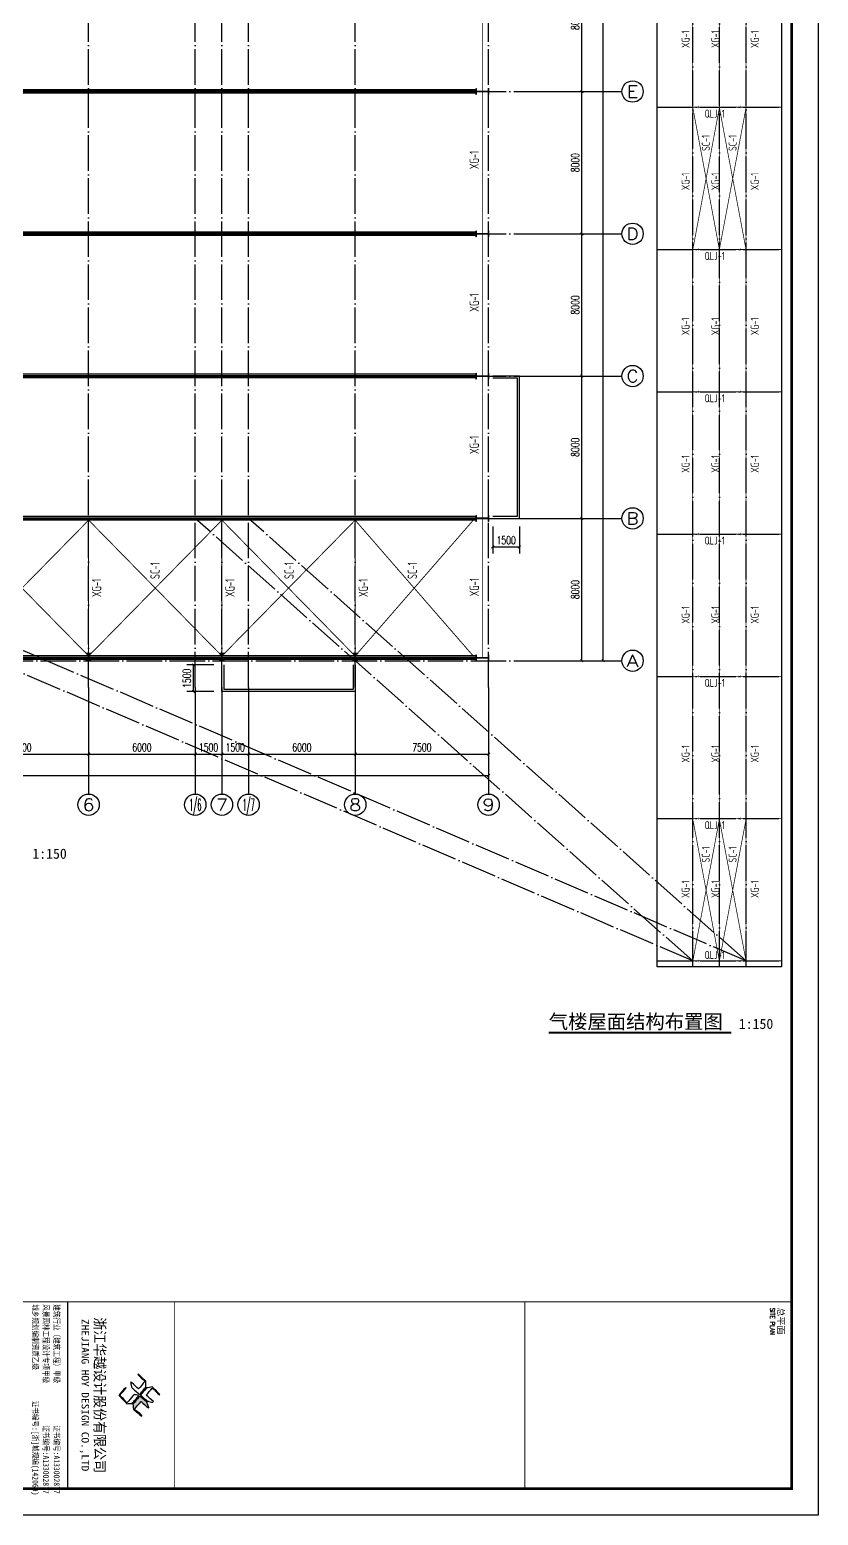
# Model space of a CAD drawing. Extents: x 14475413 to 15955882, y -732572 to -282951.
# Drawn here: x 15237268 to 15281631, y -624475 to -540958 of the extents above; entities that cross this region are included whole.
import ezdxf
from ezdxf.enums import TextEntityAlignment as Align

# ---------------------------------------------------------------- set-up
doc = ezdxf.new("R2010")
doc.units = 0
doc.header["$LTSCALE"] = 1000
doc.header["$MEASUREMENT"] = 0
doc.linetypes.add('DOTE', pattern=[2.42, 2, -0.2, 0.02, -0.2])
for name, color, linetype in [('3T_WOOD', 21, 'Continuous'), ('AXIS', 3, 'Continuous'), ('AXIS_TEXT', 7, 'Continuous'), ('DIM_SYMB', 3, 'Continuous'), ('DOTE', 1, 'DOTE'), ('PUB_DIM', 3, 'Continuous'), ('PUB_TEXT', 7, 'Continuous'), ('PUB_TITLE', 4, 'Continuous'), ('TK', 4, 'Continuous'), ('中粗', 4, 'Continuous'), ('楼板负筋钢筋', 1, 'Continuous')]:
    doc.layers.add(name, color=color, linetype=linetype)
doc.layers.add('Pkpm_柱子', color=3, linetype='Continuous', lineweight=35)
doc.styles.add('-宋体', font='', dxfattribs={"width": 0.8})
doc.styles.add('_TCH_AXIS', font='COMPLEX', dxfattribs={"bigfont": 'GBCBIG'})
doc.styles.add('_TCH_DIM_T3', font='SIMPLEX', dxfattribs={"width": 0.705882, "bigfont": 'GBCBIG'})
doc.styles.add('_TCH_DYN', font='')
doc.styles.add('COMPLEX', font='COMPLEX')
doc.styles.add('HT', font='simhei.ttf', dxfattribs={"width": 0.8})
doc.styles.add('ROMANS', font='romans', dxfattribs={"width": 0.65, "height": 231.275})
doc.styles.add('TSSD_Dimension', font='Tssdeng.shx', dxfattribs={"width": 0.7, "bigfont": 'hztxt.shx'})
doc.styles.add('TSSD_REIN', font='tssdeng.shx', dxfattribs={"width": 0.7, "bigfont": 'tssdchn.shx'})
doc.styles.add('图签宋体', font='', dxfattribs={"height": 300})
doc.styles.add('图签黑体', font='simhei.ttf', dxfattribs={"height": 550})
doc.styles.get('-宋体').set_extended_font_data('SimSun')
doc.styles.get('_TCH_DYN').set_extended_font_data('SimSun')
doc.styles.get('图签宋体').set_extended_font_data('NSimSun')
doc.dimstyles.new('_TCH_ARCH&&150', dxfattribs={"dimtxt": 446.25, "dimasz": 150, "dimexe": 375, "dimexo": 450, "dimgap": 150, "dimtad": 1, "dimdec": 0, "dimzin": 0, "dimdsep": 46, "dimtxsty": '_TCH_DIM_T3', "dimblk": 'ARCHTICK', "dimcen": 0.09, "dimclrt": 7, "dimazin": 2, "dimtfac": 1, "dimtdec": 0, "dimtix": 1, "dimtmove": 2, "dimatfit": 3, "dimfxl": 0, "dimtolj": 1, "dimtzin": 0, "dimarcsym": 0})

# ---------------------------------------------------------------- blocks, each defined once
blk = doc.blocks.new('A$C053D6479')
at = {"layer": 'PUB_TITLE'}
h = blk.add_hatch(color=256, dxfattribs=at)
h.dxf.hatch_style = 1
edge = h.paths.add_edge_path()
edge.add_spline(control_points=[(1026, 827), (1105, 920), (1188, 1008), (1266, 1102)], knot_values=[13, 13, 13, 13, 14, 14, 14, 14], degree=3, periodic=0)
edge.add_spline(control_points=[(1266, 1102), (1258, 1111), (1249, 1119), (1239, 1116)], knot_values=[12, 12, 12, 12, 13, 13, 13, 13], degree=3, periodic=0)
edge.add_spline(control_points=[(1239, 1116), (1210, 1107), (1179, 1092), (1144, 1077)], knot_values=[11, 11, 11, 11, 12, 12, 12, 12], degree=3, periodic=0)
edge.add_spline(control_points=[(1144, 1077), (1109, 1063), (1069, 1053), (1047, 1038)], knot_values=[10, 10, 10, 10, 11, 11, 11, 11], degree=3, periodic=0)
edge.add_spline(control_points=[(1047, 1038), (1028, 1026), (1007, 992), (991, 972)], knot_values=[9, 9, 9, 9, 10, 10, 10, 10], degree=3, periodic=0)
edge.add_spline(control_points=[(991, 972), (942, 913), (899, 868), (849, 810)], knot_values=[8, 8, 8, 8, 9, 9, 9, 9], degree=3, periodic=0)
edge.add_spline(control_points=[(849, 810), (842, 801), (822, 776), (822, 775)], knot_values=[7, 7, 7, 7, 8, 8, 8, 8], degree=3, periodic=0)
edge.add_spline(control_points=[(822, 775), (823, 771), (848, 752), (859, 744)], knot_values=[6, 6, 6, 6, 7, 7, 7, 7], degree=3, periodic=0)
edge.add_spline(control_points=[(859, 744), (949, 670), (1035, 592), (1122, 521)], knot_values=[5, 5, 5, 5, 6, 6, 6, 6], degree=3, periodic=0)
edge.add_spline(control_points=[(1122, 521), (1153, 527), (1185, 530), (1217, 533)], knot_values=[4, 4, 4, 4, 5, 5, 5, 5], degree=3, periodic=0)
edge.add_spline(control_points=[(1217, 533), (1246, 535), (1293, 532), (1316, 542)], knot_values=[3, 3, 3, 3, 4, 4, 4, 4], degree=3, periodic=0)
edge.add_spline(control_points=[(1316, 542), (1327, 547), (1338, 565), (1349, 579)], knot_values=[2, 2, 2, 2, 3, 3, 3, 3], degree=3, periodic=0)
edge.add_spline(control_points=[(1349, 579), (1423, 670), (1507, 759), (1572, 848)], knot_values=[1, 1, 1, 1, 2, 2, 2, 2], degree=3, periodic=0)
edge.add_spline(control_points=[(1572, 848), (1564, 852), (1561, 861), (1551, 862)], knot_values=[0, 0, 0, 0, 1, 1, 1, 1], degree=3, periodic=0)
edge.add_spline(control_points=[(1551, 862), (1469, 769), (1393, 671), (1310, 579)], knot_values=[15, 15, 15, 15, 16, 16, 16, 16], degree=3, periodic=0)
edge.add_spline(control_points=[(1310, 579), (1216, 662), (1118, 742), (1026, 827)], knot_values=[14, 14, 14, 14, 15, 15, 15, 15], degree=3, periodic=0)
at = {"layer": 'TK'}
for points, knots in [([(1031, 1298), (1066, 1286), (1054, 1262), (1045, 1224), (1036, 1188), (1031, 1158), (1024, 1121), (1020, 1104), (1017, 1085), (1012, 1071), (1004, 1052), (976, 1026), (956, 1003), (906, 946), (866, 899), (814, 839), (806, 829), (789, 806), (787, 806), (777, 804), (728, 856), (719, 864), (651, 922), (580, 978), (514, 1036), (509, 1106), (488, 1176), (479, 1247), (570, 1343), (663, 1436), (758, 1526), (764, 1523), (768, 1518), (774, 1515), (693, 1422), (599, 1343), (520, 1249), (607, 1171), (698, 1096), (789, 1021), (874, 1109), (950, 1206), (1031, 1298)], [0, 0, 0, 0, 1, 1, 1, 2, 2, 2, 3, 3, 3, 4, 4, 4, 5, 5, 5, 6, 6, 6, 7, 7, 7, 8, 8, 8, 9, 9, 9, 10, 10, 10, 11, 11, 11, 12, 12, 12, 13, 13, 13, 14, 14, 14, 14]), ([(1551, 862), (1561, 861), (1564, 852), (1572, 848), (1507, 759), (1423, 670), (1349, 579), (1338, 565), (1327, 547), (1316, 542), (1293, 532), (1246, 535), (1217, 533), (1185, 530), (1153, 527), (1122, 521), (1035, 592), (949, 670), (859, 744), (848, 752), (823, 771), (822, 775), (822, 776), (842, 801), (849, 810), (899, 868), (942, 913), (991, 972), (1007, 992), (1028, 1026), (1047, 1038), (1069, 1053), (1109, 1063), (1144, 1077), (1179, 1092), (1210, 1107), (1239, 1116), (1249, 1119), (1258, 1111), (1266, 1102), (1188, 1008), (1105, 920), (1026, 827), (1118, 742), (1216, 662), (1310, 579), (1393, 671), (1469, 769), (1551, 862)], [0, 0, 0, 0, 1, 1, 1, 2, 2, 2, 3, 3, 3, 4, 4, 4, 5, 5, 5, 6, 6, 6, 7, 7, 7, 8, 8, 8, 9, 9, 9, 10, 10, 10, 11, 11, 11, 12, 12, 12, 13, 13, 13, 14, 14, 14, 15, 15, 15, 16, 16, 16, 16]), ([(555, 949), (624, 891), (699, 833), (760, 773), (689, 691), (614, 604), (539, 517), (529, 505), (516, 487), (506, 482), (492, 475), (469, 472), (452, 467), (416, 456), (383, 448), (342, 438), (323, 433), (297, 422), (293, 440), (291, 452), (313, 470), (322, 480), (400, 566), (477, 652), (553, 736), (460, 815), (366, 894), (270, 970), (183, 883), (101, 791), (16, 703), (-18, 714), (9, 735), (28, 755), (103, 838), (192, 930), (266, 1005), (319, 1009), (387, 1005), (442, 1007), (456, 1008), (472, 1011), (485, 1007), (507, 1000), (534, 967), (555, 949)], [0, 0, 0, 0, 1, 1, 1, 2, 2, 2, 3, 3, 3, 4, 4, 4, 5, 5, 5, 6, 6, 6, 7, 7, 7, 8, 8, 8, 9, 9, 9, 10, 10, 10, 11, 11, 11, 12, 12, 12, 13, 13, 13, 14, 14, 14, 15, 15, 15, 15]), ([(1097, 490), (1100, 425), (1106, 361), (1107, 294), (1018, 207), (925, 121), (830, 33), (818, 21), (800, 0), (787, 0), (768, -1), (725, 49), (712, 60), (662, 103), (616, 143), (568, 186), (545, 207), (518, 224), (499, 250), (501, 259), (511, 261), (516, 267), (609, 192), (696, 111), (785, 33), (883, 118), (977, 208), (1070, 298), (992, 373), (892, 456), (803, 534), (791, 544), (768, 561), (766, 569), (761, 588), (776, 634), (780, 655), (785, 690), (788, 721), (795, 746), (897, 661), (998, 576), (1097, 490)], [0, 0, 0, 0, 1, 1, 1, 2, 2, 2, 3, 3, 3, 4, 4, 4, 5, 5, 5, 6, 6, 6, 7, 7, 7, 8, 8, 8, 9, 9, 9, 10, 10, 10, 11, 11, 11, 12, 12, 12, 13, 13, 13, 14, 14, 14, 14])]:
    blk.add_open_spline(points, degree=3, knots=knots, dxfattribs=at)
blk = doc.blocks.new('GeYuanFrame_06426440', base_point=(20.09, 4.53))
at = {"layer": 'TK'}
blk.add_line((991.09, 316.93), (1061.09, 316.93), dxfattribs=at)
blk.add_lwpolyline([(20.09, 4.53), (20.09, 598.53), (1071.09, 598.53), (1071.09, 4.53)], close=True, dxfattribs=at)
at = {"layer": 'TK', "const_width": 1}
blk.add_lwpolyline([(45.09, 588.53), (1061.09, 588.53), (1061.09, 14.53), (45.09, 14.53)], close=True, dxfattribs=at)
at = {"layer": 'TK'}
for points, const_width in [([(991.09, 588.53), (991.09, 14.53)], 0.4), ([(991.09, 488.5), (1061.09, 488.5)], 0.35), ([(991.09, 357.14), (1061.09, 357.14)], 0.35)]:
    blk.add_lwpolyline(points, dxfattribs=dict(at, const_width=const_width))
at = {"layer": 'PUB_TITLE', "xscale": 0.01000000000021828, "yscale": 0.01000000000021828, "zscale": 0.01}
blk.add_blockref('A$C053D6479', (1018.19, 336.27), dxfattribs=at)
at = {"layer": 'TK', "style": '图签宋体'}
blk.add_text('总平面', height=2.4, dxfattribs=at).set_placement((993.23, 583.28))
at = {"layer": 'TK'}
for s, height, style, width, p in [('SITE PLAN', 1.697, 'ROMANS', 0.76, (993.35, 580.49)), ('建筑行业（建筑工程）甲级           证书编号:A133002877', 2.2, '-宋体', 0.8, (992, 311.83)), ('风景园林工程设计专项甲级           证书编号:A133002877', 2.2, '-宋体', 0.8, (992, 307.81)), ('城乡规划编制资质乙级        证书编号:[浙]城规编(142069)', 2.2, '-宋体', 0.8, (992, 303.82))]:
    blk.add_text(s, height=height, dxfattribs=dict(at, style=style, width=width)).set_placement(p)
for s, height, style, width, p in [('浙江华越设计股份有限公司', 3.96, 'HT', 0.9, (1026.07, 329.16)), ('ZHEJIANG HOY DESIGN CO.,LTD', 2.8, '图签黑体', 1.11, (1026.06, 323.29))]:
    blk.add_text(s, height=height, dxfattribs=dict(at, style=style, width=width)).set_placement(p, align=Align.MIDDLE)
blk = doc.blocks.new('2Q32Q321321321')
at = {"color": 35, "linetype": 'ByBlock', "ltscale": 3}
for p, q in [((15282933, -921496), (15224333, -921496)), ((15282933, -921576), (15224333, -921576)), ((15282933, -921616), (15224333, -921616)), ((15282933, -921696), (15224333, -921696))]:
    blk.add_line(p, q, dxfattribs=at)
blk = doc.blocks.new('44444434')
at = {"const_width": 10}
for points in [[(1381971, -513610), (1382071, -513610)], [(1381971, -513810), (1382071, -513810)], [(1382021, -513610), (1382021, -513810)]]:
    blk.add_lwpolyline(points, dxfattribs=at)
blk = doc.blocks.new('_ArchTick')
at = {"color": 0, "linetype": 'ByBlock', "const_width": 0.4}
blk.add_lwpolyline([(-0.5, -0.5), (0.5, 0.5)], dxfattribs=at)
blk = doc.blocks.new('*D1730')
at = {"layer": 'Defpoints', "color": 0}
for p in [(14845963, -296220), (14847463, -296220), (14847463, -297820)]:
    blk.add_point(p, dxfattribs=at)
at = {"layer": 'PUB_DIM', "color": 0, "lineweight": -2}
for p, q in [((14845963, -296670), (14845963, -298195)), ((14847463, -296670), (14847463, -298195)), ((14845963, -297820), (14847463, -297820))]:
    blk.add_line(p, q, dxfattribs=at)
at = {"layer": 'PUB_DIM', "color": 0, "lineweight": -2, "xscale": 150, "yscale": 150, "zscale": 150, "rotation": 180}
blk.add_blockref('_ArchTick', (14845963, -297820), dxfattribs=at)
at = {"layer": 'PUB_DIM', "color": 0, "lineweight": -2, "xscale": 150, "yscale": 150, "zscale": 150}
blk.add_blockref('_ArchTick', (14847463, -297820), dxfattribs=at)
at = {"layer": 'PUB_DIM', "color": 7, "insert": (14846713, -297447), "char_height": 446.2, "attachment_point": 5, "style": '_TCH_DIM_T3'}
blk.add_mtext('\\A1;1500', dxfattribs=at)
blk = doc.blocks.new('*D1732')
at = {"layer": 'Defpoints', "color": 0}
for p in [(14829123, -304460), (14830723, -304460), (14830723, -305960)]:
    blk.add_point(p, dxfattribs=at)
at = {"layer": 'PUB_DIM', "color": 0, "lineweight": -2}
for p, q in [((14830273, -304460), (14828748, -304460)), ((14829123, -305960), (14829123, -304460)), ((14830273, -305960), (14828748, -305960))]:
    blk.add_line(p, q, dxfattribs=at)
at = {"layer": 'PUB_DIM', "color": 0, "lineweight": -2, "xscale": 150, "yscale": 150, "zscale": 150}
for p, rotation in [((14829123, -304460), 90), ((14829123, -305960), 270)]:
    blk.add_blockref('_ArchTick', p, dxfattribs=dict(at, rotation=rotation))
at = {"layer": 'PUB_DIM', "color": 7, "insert": (14828749, -305210), "char_height": 446.2, "attachment_point": 5, "rotation": 90, "style": '_TCH_DIM_T3'}
blk.add_mtext('\\A1;1500', dxfattribs=at)
blk = doc.blocks.new('Q23Q3Q321Q321')
at = {"layer": 'Pkpm_柱子'}
for points in [[(15262381, -544267), (15262393, -544267), (15262393, -544427), (15263069, -544427), (15263069, -544267), (15263081, -544267), (15263081, -544597), (15263069, -544597), (15263069, -544437), (15262393, -544437), (15262393, -544597), (15262381, -544597)], [(15262381, -552267), (15262393, -552267), (15262393, -552427), (15263069, -552427), (15263069, -552267), (15263081, -552267), (15263081, -552597), (15263069, -552597), (15263069, -552437), (15262393, -552437), (15262393, -552597), (15262381, -552597)], [(15262381, -560267), (15262393, -560267), (15262393, -560427), (15263069, -560427), (15263069, -560267), (15263081, -560267), (15263081, -560597), (15263069, -560597), (15263069, -560437), (15262393, -560437), (15262393, -560597), (15262381, -560597)], [(15262381, -568267), (15262393, -568267), (15262393, -568427), (15263069, -568427), (15263069, -568267), (15263081, -568267), (15263081, -568597), (15263069, -568597), (15263069, -568437), (15262393, -568437), (15262393, -568597), (15262381, -568597)], [(15240706, -576032), (15240706, -576044), (15240586, -576044), (15240586, -576420), (15240706, -576420), (15240706, -576432), (15240456, -576432), (15240456, -576420), (15240576, -576420), (15240576, -576044), (15240456, -576044), (15240456, -576032)], [(15248206, -576032), (15248206, -576044), (15248086, -576044), (15248086, -576420), (15248206, -576420), (15248206, -576432), (15247956, -576432), (15247956, -576420), (15248076, -576420), (15248076, -576044), (15247956, -576044), (15247956, -576032)], [(15255706, -576032), (15255706, -576044), (15255586, -576044), (15255586, -576420), (15255706, -576420), (15255706, -576432), (15255456, -576432), (15255456, -576420), (15255576, -576420), (15255576, -576044), (15255456, -576044), (15255456, -576032)], [(15262381, -576102), (15262393, -576102), (15262393, -576262), (15263069, -576262), (15263069, -576102), (15263081, -576102), (15263081, -576432), (15263069, -576432), (15263069, -576272), (15262393, -576272), (15262393, -576432), (15262381, -576432)]]:
    blk.add_hatch(color=256, dxfattribs=at).paths.add_polyline_path(points)
for points in [[(15262381, -544267), (15262393, -544267), (15262393, -544427), (15263069, -544427), (15263069, -544267), (15263081, -544267), (15263081, -544597), (15263069, -544597), (15263069, -544437), (15262393, -544437), (15262393, -544597), (15262381, -544597)], [(15262381, -552267), (15262393, -552267), (15262393, -552427), (15263069, -552427), (15263069, -552267), (15263081, -552267), (15263081, -552597), (15263069, -552597), (15263069, -552437), (15262393, -552437), (15262393, -552597), (15262381, -552597)], [(15262381, -560267), (15262393, -560267), (15262393, -560427), (15263069, -560427), (15263069, -560267), (15263081, -560267), (15263081, -560597), (15263069, -560597), (15263069, -560437), (15262393, -560437), (15262393, -560597), (15262381, -560597)], [(15262381, -568267), (15262393, -568267), (15262393, -568427), (15263069, -568427), (15263069, -568267), (15263081, -568267), (15263081, -568597), (15263069, -568597), (15263069, -568437), (15262393, -568437), (15262393, -568597), (15262381, -568597)], [(15240706, -576032), (15240706, -576044), (15240586, -576044), (15240586, -576420), (15240706, -576420), (15240706, -576432), (15240456, -576432), (15240456, -576420), (15240576, -576420), (15240576, -576044), (15240456, -576044), (15240456, -576032)], [(15248206, -576032), (15248206, -576044), (15248086, -576044), (15248086, -576420), (15248206, -576420), (15248206, -576432), (15247956, -576432), (15247956, -576420), (15248076, -576420), (15248076, -576044), (15247956, -576044), (15247956, -576032)], [(15255706, -576032), (15255706, -576044), (15255586, -576044), (15255586, -576420), (15255706, -576420), (15255706, -576432), (15255456, -576432), (15255456, -576420), (15255576, -576420), (15255576, -576044), (15255456, -576044), (15255456, -576032)], [(15262381, -576102), (15262393, -576102), (15262393, -576262), (15263069, -576262), (15263069, -576102), (15263081, -576102), (15263081, -576432), (15263069, -576432), (15263069, -576272), (15262393, -576272), (15262393, -576432), (15262381, -576432)]]:
    blk.add_lwpolyline(points, close=True, dxfattribs=at)
blk = doc.blocks.new('_AXISO')
blk.add_circle((0, 0), 0.5)
at = {"layer": 'AXIS_TEXT', "style": 'COMPLEX', "width": 1.041667}
blk.add_attdef('A', text='', height=0.56, dxfattribs=at).set_placement((-0.25, -0.28), (0.25, -0.28), align=Align.FIT)
blk = doc.blocks.new('*D979')
at = {"layer": 'AXIS', "color": 0, "lineweight": -2}
for p, q in [((15265031, -480432), (15269906, -480432)), ((15269531, -576432), (15269531, -480432)), ((15265031, -576432), (15269906, -576432))]:
    blk.add_line(p, q, dxfattribs=at)
at = {"layer": 'Defpoints', "color": 0}
for p in [(15264581, -480432), (15269531, -480432), (15264581, -576432)]:
    blk.add_point(p, dxfattribs=at)
at = {"layer": 'AXIS', "color": 0, "lineweight": -2, "xscale": 150, "yscale": 150, "zscale": 150}
for p, rotation in [((15269531, -480432), 90), ((15269531, -576432), 270)]:
    blk.add_blockref('_ArchTick', p, dxfattribs=dict(at, rotation=rotation))
at = {"layer": 'AXIS', "color": 7, "insert": (15269158, -528432), "char_height": 446.2, "attachment_point": 5, "rotation": 90, "style": '_TCH_DIM_T3'}
blk.add_mtext('\\A1;96000', dxfattribs=at)
blk = doc.blocks.new('*D980')
at = {"layer": 'AXIS', "color": 0, "lineweight": -2}
for p, q in [((15265031, -568432), (15268706, -568432)), ((15268331, -576432), (15268331, -568432)), ((15265031, -576432), (15268706, -576432))]:
    blk.add_line(p, q, dxfattribs=at)
at = {"layer": 'Defpoints', "color": 0}
for p in [(15264581, -568432), (15268331, -568432), (15264581, -576432)]:
    blk.add_point(p, dxfattribs=at)
at = {"layer": 'AXIS', "color": 0, "lineweight": -2, "xscale": 150, "yscale": 150, "zscale": 150}
for p, rotation in [((15268331, -568432), 90), ((15268331, -576432), 270)]:
    blk.add_blockref('_ArchTick', p, dxfattribs=dict(at, rotation=rotation))
at = {"layer": 'AXIS', "color": 7, "insert": (15267958, -572432), "char_height": 446.2, "attachment_point": 5, "rotation": 90, "style": '_TCH_DIM_T3'}
blk.add_mtext('\\A1;8000', dxfattribs=at)
blk = doc.blocks.new('*D981')
at = {"layer": 'AXIS', "color": 0, "lineweight": -2}
for p, q in [((15265031, -560432), (15268706, -560432)), ((15268331, -568432), (15268331, -560432)), ((15265031, -568432), (15268706, -568432))]:
    blk.add_line(p, q, dxfattribs=at)
at = {"layer": 'Defpoints', "color": 0}
for p in [(15264581, -560432), (15268331, -560432), (15264581, -568432)]:
    blk.add_point(p, dxfattribs=at)
at = {"layer": 'AXIS', "color": 0, "lineweight": -2, "xscale": 150, "yscale": 150, "zscale": 150}
for p, rotation in [((15268331, -560432), 90), ((15268331, -568432), 270)]:
    blk.add_blockref('_ArchTick', p, dxfattribs=dict(at, rotation=rotation))
at = {"layer": 'AXIS', "color": 7, "insert": (15267958, -564432), "char_height": 446.2, "attachment_point": 5, "rotation": 90, "style": '_TCH_DIM_T3'}
blk.add_mtext('\\A1;8000', dxfattribs=at)
blk = doc.blocks.new('*D982')
at = {"layer": 'AXIS', "color": 0, "lineweight": -2}
for p, q in [((15265031, -552432), (15268706, -552432)), ((15268331, -560432), (15268331, -552432)), ((15265031, -560432), (15268706, -560432))]:
    blk.add_line(p, q, dxfattribs=at)
at = {"layer": 'Defpoints', "color": 0}
for p in [(15264581, -552432), (15268331, -552432), (15264581, -560432)]:
    blk.add_point(p, dxfattribs=at)
at = {"layer": 'AXIS', "color": 0, "lineweight": -2, "xscale": 150, "yscale": 150, "zscale": 150}
for p, rotation in [((15268331, -552432), 90), ((15268331, -560432), 270)]:
    blk.add_blockref('_ArchTick', p, dxfattribs=dict(at, rotation=rotation))
at = {"layer": 'AXIS', "color": 7, "insert": (15267958, -556432), "char_height": 446.2, "attachment_point": 5, "rotation": 90, "style": '_TCH_DIM_T3'}
blk.add_mtext('\\A1;8000', dxfattribs=at)
blk = doc.blocks.new('*D983')
at = {"layer": 'AXIS', "color": 0, "lineweight": -2}
for p, q in [((15265031, -544432), (15268706, -544432)), ((15268331, -552432), (15268331, -544432)), ((15265031, -552432), (15268706, -552432))]:
    blk.add_line(p, q, dxfattribs=at)
at = {"layer": 'Defpoints', "color": 0}
for p in [(15264581, -544432), (15268331, -544432), (15264581, -552432)]:
    blk.add_point(p, dxfattribs=at)
at = {"layer": 'AXIS', "color": 0, "lineweight": -2, "xscale": 150, "yscale": 150, "zscale": 150}
for p, rotation in [((15268331, -544432), 90), ((15268331, -552432), 270)]:
    blk.add_blockref('_ArchTick', p, dxfattribs=dict(at, rotation=rotation))
at = {"layer": 'AXIS', "color": 7, "insert": (15267958, -548432), "char_height": 446.2, "attachment_point": 5, "rotation": 90, "style": '_TCH_DIM_T3'}
blk.add_mtext('\\A1;8000', dxfattribs=at)
blk = doc.blocks.new('*D984')
at = {"layer": 'AXIS', "color": 0, "lineweight": -2}
for p, q in [((15265031, -536432), (15268706, -536432)), ((15268331, -544432), (15268331, -536432)), ((15265031, -544432), (15268706, -544432))]:
    blk.add_line(p, q, dxfattribs=at)
at = {"layer": 'Defpoints', "color": 0}
for p in [(15264581, -536432), (15268331, -536432), (15264581, -544432)]:
    blk.add_point(p, dxfattribs=at)
at = {"layer": 'AXIS', "color": 0, "lineweight": -2, "xscale": 150, "yscale": 150, "zscale": 150}
for p, rotation in [((15268331, -536432), 90), ((15268331, -544432), 270)]:
    blk.add_blockref('_ArchTick', p, dxfattribs=dict(at, rotation=rotation))
at = {"layer": 'AXIS', "color": 7, "insert": (15267958, -540432), "char_height": 446.2, "attachment_point": 5, "rotation": 90, "style": '_TCH_DIM_T3'}
blk.add_mtext('\\A1;8000', dxfattribs=at)
blk = doc.blocks.new('*D992')
at = {"layer": 'AXIS', "color": 0, "lineweight": -2}
for p, q in [((15203081, -578382), (15203081, -583257)), ((15263081, -578382), (15263081, -583257)), ((15203081, -582882), (15263081, -582882))]:
    blk.add_line(p, q, dxfattribs=at)
at = {"layer": 'Defpoints', "color": 0}
for p in [(15203081, -577932), (15263081, -577932), (15263081, -582882)]:
    blk.add_point(p, dxfattribs=at)
at = {"layer": 'AXIS', "color": 0, "lineweight": -2, "xscale": 150, "yscale": 150, "zscale": 150, "rotation": 180}
blk.add_blockref('_ArchTick', (15203081, -582882), dxfattribs=at)
at = {"layer": 'AXIS', "color": 0, "lineweight": -2, "xscale": 150, "yscale": 150, "zscale": 150}
blk.add_blockref('_ArchTick', (15263081, -582882), dxfattribs=at)
at = {"layer": 'AXIS', "color": 7, "insert": (15233081, -582508), "char_height": 446.2, "attachment_point": 5, "style": '_TCH_DIM_T3'}
blk.add_mtext('\\A1;60000', dxfattribs=at)
blk = doc.blocks.new('*D999')
at = {"layer": 'AXIS', "color": 0, "lineweight": -2}
for p, q in [((15233081, -578382), (15233081, -582057)), ((15240581, -578382), (15240581, -582057)), ((15233081, -581682), (15240581, -581682))]:
    blk.add_line(p, q, dxfattribs=at)
at = {"layer": 'Defpoints', "color": 0}
for p in [(15233081, -577932), (15240581, -577932), (15240581, -581682)]:
    blk.add_point(p, dxfattribs=at)
at = {"layer": 'AXIS', "color": 0, "lineweight": -2, "xscale": 150, "yscale": 150, "zscale": 150, "rotation": 180}
blk.add_blockref('_ArchTick', (15233081, -581682), dxfattribs=at)
at = {"layer": 'AXIS', "color": 0, "lineweight": -2, "xscale": 150, "yscale": 150, "zscale": 150}
blk.add_blockref('_ArchTick', (15240581, -581682), dxfattribs=at)
at = {"layer": 'AXIS', "color": 7, "insert": (15236831, -581308), "char_height": 446.2, "attachment_point": 5, "style": '_TCH_DIM_T3'}
blk.add_mtext('\\A1;7500', dxfattribs=at)
blk = doc.blocks.new('*D1000')
at = {"layer": 'AXIS', "color": 0, "lineweight": -2}
for p, q in [((15240581, -578382), (15240581, -582057)), ((15246581, -578382), (15246581, -582057)), ((15240581, -581682), (15246581, -581682))]:
    blk.add_line(p, q, dxfattribs=at)
at = {"layer": 'Defpoints', "color": 0}
for p in [(15240581, -577932), (15246581, -577932), (15246581, -581682)]:
    blk.add_point(p, dxfattribs=at)
at = {"layer": 'AXIS', "color": 0, "lineweight": -2, "xscale": 150, "yscale": 150, "zscale": 150, "rotation": 180}
blk.add_blockref('_ArchTick', (15240581, -581682), dxfattribs=at)
at = {"layer": 'AXIS', "color": 0, "lineweight": -2, "xscale": 150, "yscale": 150, "zscale": 150}
blk.add_blockref('_ArchTick', (15246581, -581682), dxfattribs=at)
at = {"layer": 'AXIS', "color": 7, "insert": (15243581, -581308), "char_height": 446.2, "attachment_point": 5, "style": '_TCH_DIM_T3'}
blk.add_mtext('\\A1;6000', dxfattribs=at)
blk = doc.blocks.new('*D1001')
at = {"layer": 'AXIS', "color": 0, "lineweight": -2}
for p, q in [((15246581, -578382), (15246581, -582057)), ((15248081, -578382), (15248081, -582057)), ((15246581, -581682), (15248081, -581682))]:
    blk.add_line(p, q, dxfattribs=at)
at = {"layer": 'Defpoints', "color": 0}
for p in [(15246581, -577932), (15248081, -577932), (15248081, -581682)]:
    blk.add_point(p, dxfattribs=at)
at = {"layer": 'AXIS', "color": 0, "lineweight": -2, "xscale": 150, "yscale": 150, "zscale": 150, "rotation": 180}
blk.add_blockref('_ArchTick', (15246581, -581682), dxfattribs=at)
at = {"layer": 'AXIS', "color": 0, "lineweight": -2, "xscale": 150, "yscale": 150, "zscale": 150}
blk.add_blockref('_ArchTick', (15248081, -581682), dxfattribs=at)
at = {"layer": 'AXIS', "color": 7, "insert": (15247331, -581308), "char_height": 446.2, "attachment_point": 5, "style": '_TCH_DIM_T3'}
blk.add_mtext('\\A1;1500', dxfattribs=at)
blk = doc.blocks.new('*D1002')
at = {"layer": 'AXIS', "color": 0, "lineweight": -2}
for p, q in [((15248081, -578382), (15248081, -582057)), ((15249581, -578382), (15249581, -582057)), ((15248081, -581682), (15249581, -581682))]:
    blk.add_line(p, q, dxfattribs=at)
at = {"layer": 'Defpoints', "color": 0}
for p in [(15248081, -577932), (15249581, -577932), (15249581, -581682)]:
    blk.add_point(p, dxfattribs=at)
at = {"layer": 'AXIS', "color": 0, "lineweight": -2, "xscale": 150, "yscale": 150, "zscale": 150, "rotation": 180}
blk.add_blockref('_ArchTick', (15248081, -581682), dxfattribs=at)
at = {"layer": 'AXIS', "color": 0, "lineweight": -2, "xscale": 150, "yscale": 150, "zscale": 150}
blk.add_blockref('_ArchTick', (15249581, -581682), dxfattribs=at)
at = {"layer": 'AXIS', "color": 7, "insert": (15248831, -581308), "char_height": 446.2, "attachment_point": 5, "style": '_TCH_DIM_T3'}
blk.add_mtext('\\A1;1500', dxfattribs=at)
blk = doc.blocks.new('*D1003')
at = {"layer": 'AXIS', "color": 0, "lineweight": -2}
for p, q in [((15249581, -578382), (15249581, -582057)), ((15255581, -578382), (15255581, -582057)), ((15249581, -581682), (15255581, -581682))]:
    blk.add_line(p, q, dxfattribs=at)
at = {"layer": 'Defpoints', "color": 0}
for p in [(15249581, -577932), (15255581, -577932), (15255581, -581682)]:
    blk.add_point(p, dxfattribs=at)
at = {"layer": 'AXIS', "color": 0, "lineweight": -2, "xscale": 150, "yscale": 150, "zscale": 150, "rotation": 180}
blk.add_blockref('_ArchTick', (15249581, -581682), dxfattribs=at)
at = {"layer": 'AXIS', "color": 0, "lineweight": -2, "xscale": 150, "yscale": 150, "zscale": 150}
blk.add_blockref('_ArchTick', (15255581, -581682), dxfattribs=at)
at = {"layer": 'AXIS', "color": 7, "insert": (15252581, -581308), "char_height": 446.2, "attachment_point": 5, "style": '_TCH_DIM_T3'}
blk.add_mtext('\\A1;6000', dxfattribs=at)
blk = doc.blocks.new('*D1004')
at = {"layer": 'AXIS', "color": 0, "lineweight": -2}
for p, q in [((15255581, -578382), (15255581, -582057)), ((15263081, -578382), (15263081, -582057)), ((15255581, -581682), (15263081, -581682))]:
    blk.add_line(p, q, dxfattribs=at)
at = {"layer": 'Defpoints', "color": 0}
for p in [(15255581, -577932), (15263081, -577932), (15263081, -581682)]:
    blk.add_point(p, dxfattribs=at)
at = {"layer": 'AXIS', "color": 0, "lineweight": -2, "xscale": 150, "yscale": 150, "zscale": 150, "rotation": 180}
blk.add_blockref('_ArchTick', (15255581, -581682), dxfattribs=at)
at = {"layer": 'AXIS', "color": 0, "lineweight": -2, "xscale": 150, "yscale": 150, "zscale": 150}
blk.add_blockref('_ArchTick', (15263081, -581682), dxfattribs=at)
at = {"layer": 'AXIS', "color": 7, "insert": (15259331, -581308), "char_height": 446.2, "attachment_point": 5, "style": '_TCH_DIM_T3'}
blk.add_mtext('\\A1;7500', dxfattribs=at)
blk = doc.blocks.new('3QW2QW32132131')
at = {"ltscale": 0.5}
for points in [[(14845962.6, -296220.3), (14847462.6, -296220.3), (14847462.6, -288220.3), (14845962.6, -288220.3)], [(14845962.6, -296100.3), (14847342.6, -296100.3), (14847342.6, -288340.3), (14845962.6, -288340.3)], [(14838222.6, -304460.3), (14838222.6, -305960.3), (14830722.6, -305960.3), (14830722.6, -304460.3)], [(14838102.6, -304460.3), (14838102.6, -305840.3), (14830842.6, -305840.3), (14830842.6, -304460.3)]]:
    blk.add_lwpolyline(points, dxfattribs=at)
at = {"layer": 'PUB_DIM'}
for p1, p2, distance, picture, middle in [((14845962.6, -296220.3), (14847462.6, -296220.3), -1600, '*D1730', (14846712.6, -297447.2)), ((14830722.6, -305960.3), (14830722.6, -304460.3), 1600, '*D1732', (14828749.5, -305210.3))]:
    dim = blk.add_aligned_dim(p1=p1, p2=p2, distance=distance, text='1500', dimstyle='_TCH_ARCH&&150', dxfattribs=at)
    dim.commit()
    dim.dimension.update_dxf_attribs({"geometry": picture, "text_midpoint": middle})

msp = doc.modelspace()

# ---------------------------------------------------------------- linework, layer by layer
at = {"color": 4, "const_width": 50}
for points in [[(15262731.2, -480616.6), (15262731.2, -576271.6)], [(15274566, -593386.6), (15274566, -513311.6)], [(15276066, -593386.6), (15276066, -513311.6)], [(15277566, -593386.6), (15277566, -513311.6)], [(15240581.2, -568531.6), (15240581.2, -576271.6)], [(15248081.2, -568531.6), (15248081.2, -576271.6)], [(15255581.2, -568531.6), (15255581.2, -576271.6)]]:
    msp.add_lwpolyline(points, dxfattribs=at)
msp.add_lwpolyline([(15272566, -512981.6), (15279566, -512981.6), (15279566, -593641.6), (15272566, -593641.6)], close=True)
at = {"layer": 'AXIS'}
for p, q in [((15264581.2, -544431.6), (15270581.2, -544431.6)), ((15264581.2, -552431.6), (15270581.2, -552431.6)), ((15264581.2, -560431.6), (15270581.2, -560431.6)), ((15264581.2, -568431.6), (15270581.2, -568431.6)), ((15264581.2, -576431.6), (15270581.2, -576431.6)), ((15240581.2, -577931.6), (15240581.2, -583931.6)), ((15246581.2, -577931.6), (15246581.2, -583931.6)), ((15248081.2, -577931.6), (15248081.2, -583931.6)), ((15249581.2, -577931.6), (15249581.2, -583931.6)), ((15255581.2, -577931.6), (15255581.2, -583931.6)), ((15263081.2, -577931.6), (15263081.2, -583931.6))]:
    msp.add_line(p, q, dxfattribs=at)
at = {"layer": 'DIM_SYMB', "const_width": 105}
msp.add_lwpolyline([(15266468.6, -597342.3), (15276740, -597342.3)], dxfattribs=at)
at = {"layer": 'DOTE'}
for p, q in [((15240581.2, -577931.6), (15240581.2, -478931.6)), ((15246581.2, -577931.6), (15246581.2, -478931.6)), ((15248081.2, -577931.6), (15248081.2, -478931.6)), ((15249581.2, -577931.6), (15249581.2, -478931.6)), ((15255581.2, -577931.6), (15255581.2, -478931.6)), ((15263081.2, -577931.6), (15263081.2, -478931.6)), ((15274566, -593641.6), (15274566, -512981.6)), ((15276066, -593641.6), (15276066, -512981.6)), ((15277566, -593641.6), (15277566, -512981.6)), ((15201581.2, -544431.6), (15264581.2, -544431.6)), ((15272566, -545311.6), (15279566, -545311.6)), ((15272566, -545311.6), (15279566, -545311.6)), ((15272566, -545311.6), (15279566, -545311.6)), ((15272566, -545311.6), (15279566, -545311.6)), ((15201581.2, -552431.6), (15264581.2, -552431.6)), ((15272566, -553311.6), (15279566, -553311.6)), ((15272566, -553311.6), (15279566, -553311.6)), ((15272566, -553311.6), (15279566, -553311.6)), ((15272566, -553311.6), (15279566, -553311.6)), ((15272566, -553311.6), (15279566, -553311.6)), ((15201581.2, -560431.6), (15264581.2, -560431.6)), ((15272566, -561311.6), (15279566, -561311.6)), ((15272566, -561311.6), (15279566, -561311.6)), ((15272566, -561311.6), (15279566, -561311.6)), ((15272566, -561311.6), (15279566, -561311.6)), ((15272566, -561311.6), (15279566, -561311.6)), ((15201581.2, -568431.6), (15264581.2, -568431.6)), ((15274566, -593311.6), (15216581.2, -568431.6)), ((15277566, -593311.6), (15219581.2, -568431.6)), ((15274566, -593311.6), (15246581.2, -568431.6)), ((15277566, -593311.6), (15249581.2, -568431.6)), ((15272566, -569311.6), (15279566, -569311.6)), ((15272566, -569311.6), (15279566, -569311.6)), ((15272566, -569311.6), (15279566, -569311.6)), ((15272566, -569311.6), (15279566, -569311.6)), ((15272566, -569311.6), (15279566, -569311.6)), ((15201581.2, -576431.6), (15264581.2, -576431.6)), ((15272566, -577311.6), (15279566, -577311.6)), ((15272566, -577311.6), (15279566, -577311.6)), ((15272566, -577311.6), (15279566, -577311.6)), ((15272566, -577311.6), (15279566, -577311.6)), ((15272566, -577311.6), (15279566, -577311.6)), ((15272566, -585311.6), (15279566, -585311.6)), ((15272566, -585311.6), (15279566, -585311.6)), ((15272566, -585311.6), (15279566, -585311.6)), ((15272566, -585311.6), (15279566, -585311.6)), ((15272566, -585311.6), (15279566, -585311.6)), ((15272566, -593311.6), (15279566, -593311.6)), ((15272566, -593311.6), (15279566, -593311.6)), ((15272566, -593311.6), (15279566, -593311.6)), ((15272566, -593311.6), (15279566, -593311.6)), ((15272566, -593311.6), (15279566, -593311.6))]:
    msp.add_line(p, q, dxfattribs=at)
at = {"layer": '中粗', "color": 6}
for points, const_width in [([(15274566, -553344.9), (15276066, -545344.9), (15277566, -553311.6)], 40), ([(15274566, -545311.6), (15276066, -553311.6), (15277566, -545344.9)], 40), ([(15203893.9, -576166.6), (15210576.2, -568531.6), (15218081.2, -576166.6), (15225586.2, -568531.6), (15233081.2, -576166.6), (15240586.2, -568531.6), (15248081.2, -576166.6), (15255576.2, -568531.6), (15262220.6, -576166.6)], 50), ([(15203893.9, -568531.6), (15210576.2, -576166.6), (15218081.2, -568531.6), (15225586.2, -576166.6), (15233081.2, -568531.6), (15240586.2, -576166.6), (15248081.2, -568531.6), (15255576.2, -576166.6), (15262220.6, -568531.6)], 50), ([(15274566, -593344.9), (15276066, -585344.9), (15277566, -593311.6)], 40), ([(15274566, -585311.6), (15276066, -593311.6), (15277566, -585344.9)], 40)]:
    msp.add_lwpolyline(points, dxfattribs=dict(at, const_width=const_width))
at = {"layer": '楼板负筋钢筋', "color": 6, "linetype": 'DOTE', "const_width": 52.5}
for points in [[(15279566, -545311.6), (15272566, -545311.6)], [(15279566, -553311.6), (15272566, -553311.6)], [(15279566, -561311.6), (15272566, -561311.6)], [(15279566, -569311.6), (15272566, -569311.6)], [(15279566, -577311.6), (15272566, -577311.6)], [(15279566, -585311.6), (15272566, -585311.6)], [(15279566, -593311.6), (15272566, -593311.6)]]:
    msp.add_lwpolyline(points, dxfattribs=at)

# ---------------------------------------------------------------- block references
at = {"xscale": 150, "yscale": 150, "zscale": 150, "rotation": 270}
msp.add_blockref('GeYuanFrame_06426440', (15192531.2, -466825.4), dxfattribs=at)
for name, p in [('3QW2QW32132131', (417358.6, -272211.3)), ('Q23Q3Q321Q321', (0, 0))]:
    msp.add_blockref(name, p)
at = {"color": 6, "xscale": 1.5, "yscale": 1.5, "zscale": 1.5, "rotation": 270}
for p in [(16045281.3, 1527719.3), (16047981.3, 1527719.3), (16045281.3, 1519719.3), (16047981.3, 1519719.3), (16045281.3, 1511719.3), (16047981.3, 1511719.3), (16045281.3, 1503719.3), (16047981.3, 1503719.3), (16045281.3, 1495719.3), (16047981.3, 1495719.3), (16045281.3, 1487719.3), (16047981.3, 1487719.3), (16045281.3, 1479719.3), (16047981.3, 1479719.3)]:
    msp.add_blockref('44444434', p, dxfattribs=at)
at = {"layer": '3T_WOOD'}
for p in [(-20551.5, 377164.2), (-20551.5, 369164.2), (-20551.5, 361164.2), (-20551.5, 353164.2), (-20551.5, 345329.2)]:
    msp.add_blockref('2Q32Q321321321', p, dxfattribs=at)
at = {"layer": 'AXIS'}
ref = msp.add_blockref('_AXISO', (15271181.2, -544431.6), dxfattribs=dict(at, xscale=1200, yscale=1200, zscale=1200))
ref.add_attrib('A', 'E', dxfattribs={"layer": 'AXIS_TEXT', "ltscale": 0.5, "height": 678.8, "style": '_TCH_AXIS', "width": 1.3125}).set_placement((15270841.8, -544771), (15271520.6, -544771), align=Align.FIT)
ref = msp.add_blockref('_AXISO', (15271181.2, -552431.6), dxfattribs=dict(at, xscale=1200, yscale=1200, zscale=1200))
ref.add_attrib('A', 'D', dxfattribs={"layer": 'AXIS_TEXT', "ltscale": 0.5, "height": 678.8, "style": '_TCH_AXIS', "width": 1.235294}).set_placement((15270841.8, -552771), (15271520.6, -552771), align=Align.FIT)
ref = msp.add_blockref('_AXISO', (15271181.2, -560431.6), dxfattribs=dict(at, xscale=1200, yscale=1200, zscale=1200))
ref.add_attrib('A', 'C', dxfattribs={"layer": 'AXIS_TEXT', "ltscale": 0.5, "height": 678.8, "style": '_TCH_AXIS', "width": 1.4}).set_placement((15270841.8, -560771), (15271520.6, -560771), align=Align.FIT)
ref = msp.add_blockref('_AXISO', (15271181.2, -568431.6), dxfattribs=dict(at, xscale=1200, yscale=1200, zscale=1200))
ref.add_attrib('A', 'B', dxfattribs={"layer": 'AXIS_TEXT', "ltscale": 0.5, "height": 678.8, "style": '_TCH_AXIS', "width": 1.235294}).set_placement((15270841.8, -568771), (15271520.6, -568771), align=Align.FIT)
ref = msp.add_blockref('_AXISO', (15271181.2, -576431.6), dxfattribs=dict(at, xscale=1200, yscale=1200, zscale=1200))
ref.add_attrib('A', 'A', dxfattribs={"layer": 'AXIS_TEXT', "ltscale": 0.5, "height": 678.8, "style": '_TCH_AXIS', "width": 1.166667}).set_placement((15270841.8, -576771), (15271520.6, -576771), align=Align.FIT)
ref = msp.add_blockref('_AXISO', (15240581.2, -584531.6), dxfattribs=dict(at, xscale=1200, yscale=1200, zscale=1200))
ref.add_attrib('A', '6', dxfattribs={"layer": 'AXIS_TEXT', "ltscale": 0.5, "height": 678.8, "style": '_TCH_AXIS', "width": 1.5}).set_placement((15240241.8, -584871), (15240920.6, -584871), align=Align.FIT)
ref = msp.add_blockref('_AXISO', (15246581.2, -584531.6), dxfattribs=dict(at, xscale=1200, yscale=1200, zscale=1200))
ref.add_attrib('A', '1/6', dxfattribs={"layer": 'AXIS_TEXT', "ltscale": 0.5, "height": 678.82, "style": '_TCH_AXIS', "width": 0.411765}).set_placement((15246241.8, -584871), (15246920.6, -584871), align=Align.FIT)
ref = msp.add_blockref('_AXISO', (15248081.2, -584531.6), dxfattribs=dict(at, xscale=1200, yscale=1200, zscale=1200))
ref.add_attrib('A', '7', dxfattribs={"layer": 'AXIS_TEXT', "ltscale": 0.5, "height": 678.8, "style": '_TCH_AXIS', "width": 1.5}).set_placement((15247741.8, -584871), (15248420.6, -584871), align=Align.FIT)
ref = msp.add_blockref('_AXISO', (15249581.2, -584531.6), dxfattribs=dict(at, xscale=1200, yscale=1200, zscale=1200))
ref.add_attrib('A', '1/7', dxfattribs={"layer": 'AXIS_TEXT', "ltscale": 0.5, "height": 678.82, "style": '_TCH_AXIS', "width": 0.411765}).set_placement((15249241.8, -584871), (15249920.6, -584871), align=Align.FIT)
ref = msp.add_blockref('_AXISO', (15255581.2, -584531.6), dxfattribs=dict(at, xscale=1200, yscale=1200, zscale=1200))
ref.add_attrib('A', '8', dxfattribs={"layer": 'AXIS_TEXT', "ltscale": 0.5, "height": 678.8, "style": '_TCH_AXIS', "width": 1.5}).set_placement((15255241.8, -584871), (15255920.6, -584871), align=Align.FIT)
ref = msp.add_blockref('_AXISO', (15263081.2, -584531.6), dxfattribs=dict(at, xscale=1200, yscale=1200, zscale=1200))
ref.add_attrib('A', '9', dxfattribs={"layer": 'AXIS_TEXT', "ltscale": 0.5, "height": 678.8, "style": '_TCH_AXIS', "width": 1.5}).set_placement((15262741.8, -584871), (15263420.6, -584871), align=Align.FIT)

# ---------------------------------------------------------------- texts
at = {"layer": 'PUB_TEXT', "style": 'TSSD_Dimension', "width": 0.7}
for s, height, p in [('XG-1', 450, (15274386.9, -541981.9)), ('XG-1', 450, (15276066, -541981.9)), ('XG-1', 450, (15278280.4, -541981.9)), ('SC-1', 450, (15275527.7, -547774.6)), ('SC-1', 450, (15277035.4, -547774.6)), ('XG-1', 525, (15262536.5, -548797)), ('XG-1', 450, (15274386.9, -549977.5)), ('XG-1', 450, (15276066, -549977.5)), ('XG-1', 450, (15278280.4, -549977.5)), ('XG-1', 525, (15262536.5, -556810.6)), ('XG-1', 450, (15274386.9, -558128.4)), ('XG-1', 450, (15276066, -558128.4)), ('XG-1', 450, (15278280.4, -558128.4)), ('XG-1', 525, (15262536.5, -564810.6)), ('XG-1', 450, (15274386.9, -565863.5)), ('XG-1', 450, (15276066, -565863.5)), ('XG-1', 450, (15278280.4, -565863.5)), ('SC-1', 525, (15244581.7, -571838.3)), ('SC-1', 525, (15252122.5, -571838.3)), ('SC-1', 525, (15259055.1, -571838.3)), ('XG-1', 525, (15241292.4, -572849.3)), ('XG-1', 525, (15248792.4, -572849.3)), ('XG-1', 525, (15256292.4, -572849.3)), ('XG-1', 525, (15262536.5, -572810.6)), ('XG-1', 450, (15274386.9, -574346.8)), ('XG-1', 450, (15276066, -574346.8)), ('XG-1', 450, (15278280.4, -574346.8)), ('XG-1', 450, (15274386.9, -582159.4)), ('XG-1', 450, (15276066, -582159.4)), ('XG-1', 450, (15278280.4, -582159.4)), ('SC-1', 450, (15275527.7, -587774.6)), ('SC-1', 450, (15277035.4, -587774.6)), ('XG-1', 450, (15274386.9, -589765.6)), ('XG-1', 450, (15276066, -589765.6)), ('XG-1', 450, (15278280.4, -589765.6))]:
    msp.add_text(s, height=height, rotation=90, dxfattribs=at).set_placement(p)
at = {"layer": 'PUB_TEXT', "style": 'TSSD_REIN', "width": 0.7}
for p in [(15275233.2, -545902), (15275233.2, -553902), (15275233.2, -561902), (15275233.2, -569902), (15275233.2, -577902), (15275233.2, -585902), (15275233.2, -593196.2)]:
    msp.add_text('QLJ-1', height=450, dxfattribs=at).set_placement(p)
at = {"layer": 'PUB_TEXT', "style": '_TCH_DYN'}
for s, height, p in [('1:150', 569.62, (15237417.3, -587565.4)), ('气楼屋面结构布置图', 797.47, (15266468.6, -597119)), ('1:150', 569.62, (15277160, -597132.3))]:
    msp.add_text(s, height=height, dxfattribs=at).set_placement(p)

# ---------------------------------------------------------------- dimensions: what is measured, and where the dimension line sits
at = {"layer": 'AXIS'}
for p1, p2, distance, text, picture, middle in [((15264581.2, -576431.6), (15264581.2, -480431.6), -4950, '96000', '*D979', (15269158.1, -528431.6)), ((15264581.2, -544431.6), (15264581.2, -536431.6), -3750, '8000', '*D984', (15267958.1, -540431.6)), ((15264581.2, -552431.6), (15264581.2, -544431.6), -3750, '8000', '*D983', (15267958.1, -548431.6)), ((15264581.2, -560431.6), (15264581.2, -552431.6), -3750, '8000', '*D982', (15267958.1, -556431.6)), ((15264581.2, -568431.6), (15264581.2, -560431.6), -3750, '8000', '*D981', (15267958.1, -564431.6)), ((15264581.2, -576431.6), (15264581.2, -568431.6), -3750, '8000', '*D980', (15267958.1, -572431.6)), ((15203081.2, -577931.6), (15263081.2, -577931.6), -4950, '60000', '*D992', (15233081.2, -582508.5)), ((15233081.2, -577931.6), (15240581.2, -577931.6), -3750, '7500', '*D999', (15236831.2, -581308.5)), ((15240581.2, -577931.6), (15246581.2, -577931.6), -3750, '6000', '*D1000', (15243581.2, -581308.5)), ((15246581.2, -577931.6), (15248081.2, -577931.6), -3750, '1500', '*D1001', (15247331.2, -581308.5)), ((15248081.2, -577931.6), (15249581.2, -577931.6), -3750, '1500', '*D1002', (15248831.2, -581308.5)), ((15249581.2, -577931.6), (15255581.2, -577931.6), -3750, '6000', '*D1003', (15252581.2, -581308.5)), ((15255581.2, -577931.6), (15263081.2, -577931.6), -3750, '7500', '*D1004', (15259331.2, -581308.5))]:
    dim = msp.add_aligned_dim(p1=p1, p2=p2, distance=distance, text=text, dimstyle='_TCH_ARCH&&150', dxfattribs=at)
    dim.commit()
    dim.dimension.update_dxf_attribs({"geometry": picture, "text_midpoint": middle})

doc.saveas('drawing.dxf')
